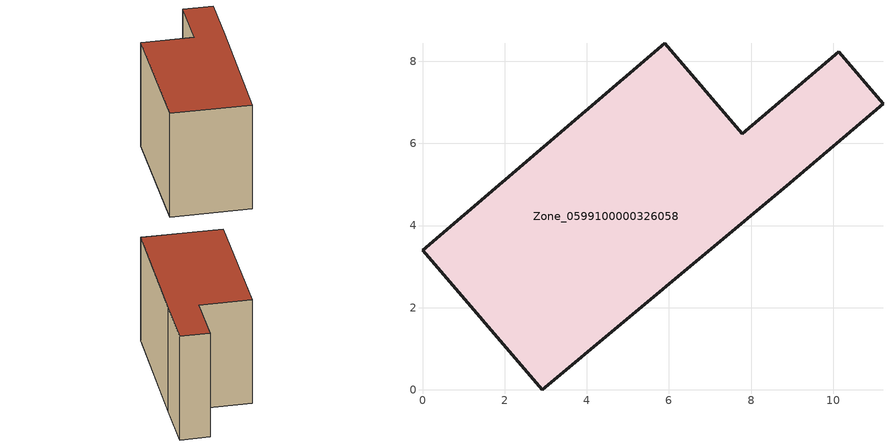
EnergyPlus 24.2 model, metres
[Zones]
Zone_0599100000326058
 floor ground (C_G): 0,3.4 5.9,8.44 7.79,6.23 10.13,8.23 11.21,6.97 8.87,4.97 2.91,0 z0
 wall outside (C_F): 5.9,8.44 0,3.4 2.91,0 8.87,4.97 11.21,6.97 10.13,8.23 7.79,6.23 5.9,8.44 z0:6.34
 roof outside (C_R): 10.13,8.23 7.79,6.23 5.9,8.44 0,3.4 2.91,0 8.87,4.97 11.21,6.97 z6.34
[BUILDING]
Pand.0599100000326058: North Axis=0; Terrain=City; Loads Convergence Tolerance Value=0.04; Temperature Convergence Tolerance Value=0.4; Solar Distribution=FullExterior; Maximum Number of Warmup Days=25; Minimum Number of Warmup Days=1
[Site:Location]
Rotterdam.The.Hague.AP_ZH_NLD Design_Conditions: Latitude=51.96; Longitude=4.45; Time Zone=1; Elevation=-4.5
[SITE:GROUNDTEMPERATURE:BUILDINGSURFACE]
18, 18, 18, 18, 18, 18, 18, 18, 18, 18, 18, 18
[MATERIAL] Thermal Absorptance=0.9; Solar Absorptance=0.7; Visible Absorptance=0.7
Name | Roughness | Thickness | Conductivity | Density | Specific Heat
G.TI.1946 | MediumSmooth | 0.15 | 1 | 540 | 1210
F.TI.1946 | Rough | 0.3 | 0.857143 | 1920 | 840
R.TI.1946 | MediumRough | 0.2 | 0.1 | 1500 | 1000
[CONSTRUCTION]
C_G: G.TI.1946
C_F: F.TI.1946
C_R: R.TI.1946
[ZONE]
Zone_0599100000326058: Type=1; Multiplier=1; Ceiling Height=Autocalculate; Volume=Autocalculate; Floor Area=autocalculate; Part of Total Floor Area=Yes
[ZONEINFILTRATION:DESIGNFLOWRATE]
Infil_Zone_0599100000326058: Zone or ZoneList or Space or SpaceList=Zone_0599100000326058; Schedule=AlwaysOn; Design Flow Rate Calculation Method=Flow/Area; Flow Rate per Floor Area=0.003; Constant Term Coefficient=1; Temperature Term Coefficient=0; Velocity Term Coefficient=0; Velocity Squared Term Coefficient=0
[HVACTEMPLATE:ZONE:IDEALLOADSAIRSYSTEM]
Zone_0599100000326058: Maximum Heating Supply Air Temperature=50; Minimum Cooling Supply Air Temperature=13; Maximum Heating Supply Air Humidity Ratio=0.0156; Minimum Cooling Supply Air Humidity Ratio=0.0077; Heating Limit=NoLimit; Cooling Limit=NoLimit; Dehumidification Control Type=ConstantSensibleHeatRatio; Cooling Sensible Heat Ratio=0.7; Dehumidification Setpoint=60; Humidification Control Type=None; Humidification Setpoint=30; Outdoor Air Method=None; Outdoor Air Flow Rate per Person=0.00944; Outdoor Air Flow Rate per Zone Floor Area=0; Outdoor Air Flow Rate per Zone=0; Demand Controlled Ventilation Type=None; Outdoor Air Economizer Type=NoEconomizer; Heat Recovery Type=None; Sensible Heat Recovery Effectiveness=0.7; Latent Heat Recovery Effectiveness=0.65
[ZONECONTROL:THERMOSTAT]
ThermostatControl_Zone_0599100000326058: Zone or ZoneList=Zone_0599100000326058; Control Type Schedule=DualSetpointControlType; Control 1=Thermostat_Zone_0599100000326058; Temperature Difference Between Cutout And Setpoint=0
[THERMOSTATSETPOINT:DUALSETPOINT]
Thermostat_Zone_0599100000326058: Heating Setpoint Temperature Schedule=HeatingSetpoint_Zone_0599100000326058; Cooling Setpoint Temperature Schedule=CoolingSetpoint_Zone_0599100000326058
[SCHEDULE:COMPACT]
HeatingSetpoint_Zone_0599100000326058: Through: 12/31, For: AllDays, Until: 24:00, 21
CoolingSetpoint_Zone_0599100000326058: Through: 12/31, For: AllDays, Until: 24:00, 24
DualSetpointControlType: Through: 12/31, For: AllDays, Until: 24:00, 4
AlwaysOn: Through: 12/31, For: AllDays, Until: 24:00, 1
